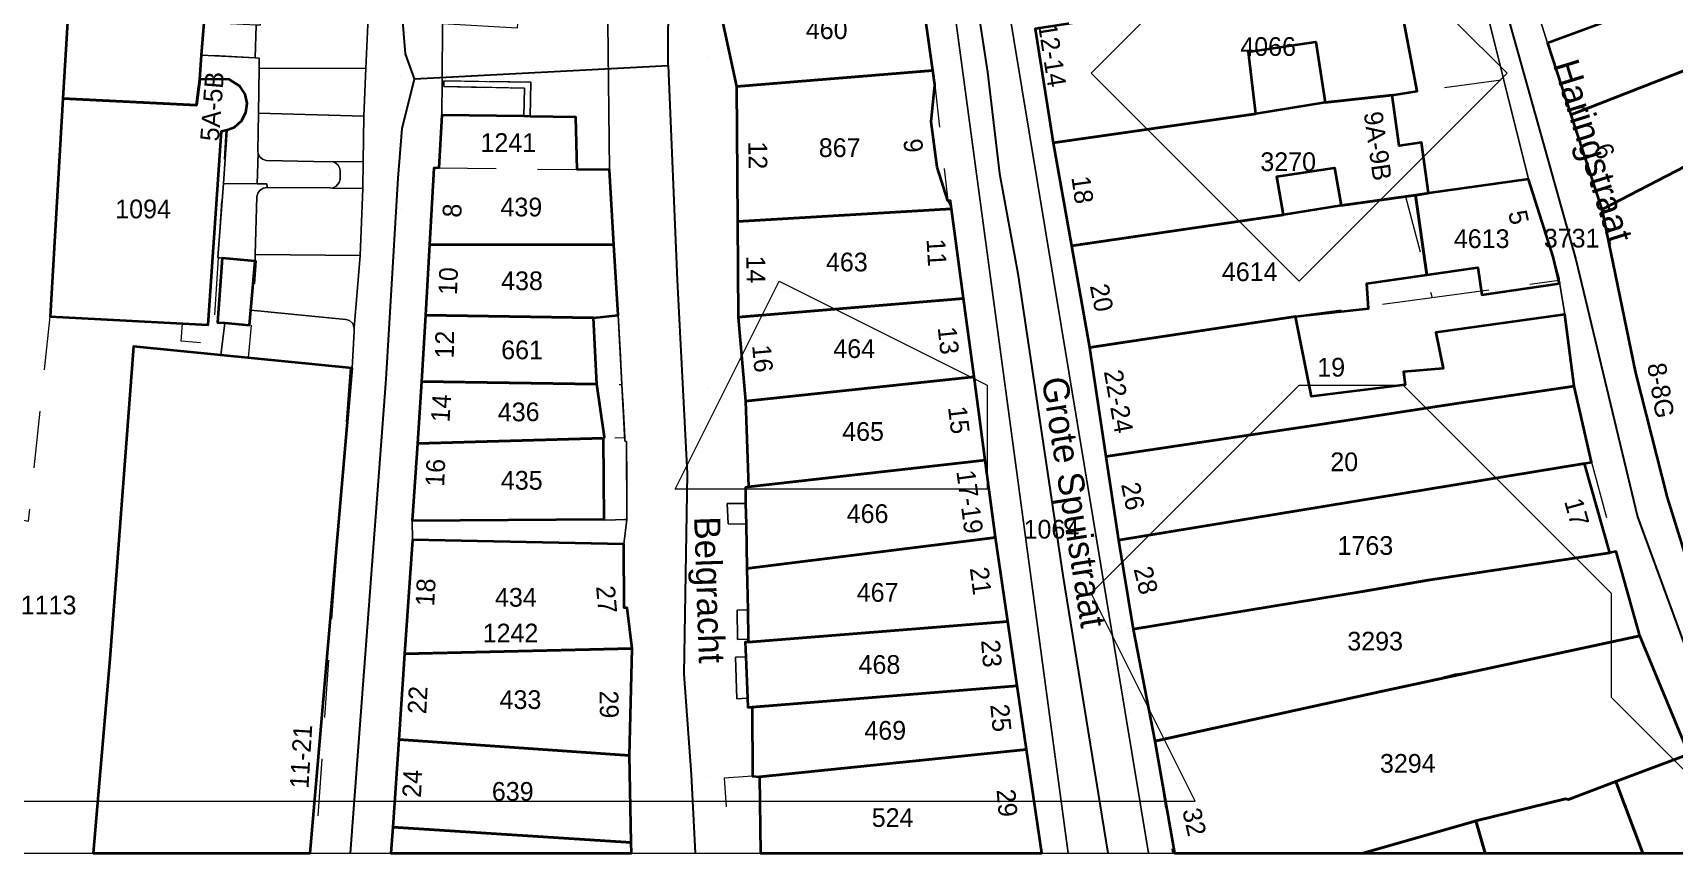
# Model space of a CAD drawing. Header units: metres. Extents: x 0 to 105485, y 0 to 425721.
# Drawn here: x 105071.6 to 105150.5, y 425150 to 425189.4 of the extents above; entities that cross this region are included whole.
import ezdxf
from ezdxf.enums import TextEntityAlignment as Align

# ---------------------------------------------------------------- set-up
doc = ezdxf.new("R2010")
doc.units = ezdxf.units.M
doc.header["$MEASUREMENT"] = 0
doc.linetypes.add('IE-TERREINAFSCHEIDING_KUNSTMATIG-SO', pattern=[11, 4, -1, 4, -2])
doc.linetypes.add('KG-PERCEEL-SO', pattern=[19, 5.5, -4, 5.5, -4])
for name, color, linetype, lineweight in [('B-XX-GR-BEPLANTING_CULTUUR_VASTE PLANTENVAK-G', 90, 'Continuous', 18), ('B-XX-IE-MEUBILAIR-G', 7, 'Continuous', 18), ('B-XX-IE-MEUBILAIR_WEGMEUBILAIR_AFVALBAK-G', 7, 'Continuous', 18), ('B-XX-IE-TERREINAFSCHEIDING_KUNSTMATIG_MUUR-G', 90, 'IE-TERREINAFSCHEIDING_KUNSTMATIG-SO', 18), ('B-XX-KG-GRENS_PERCEEL-G', 150, 'KG-PERCEEL-SO', 18), ('B-XX-KG-GRENS_PERCEEL-T', 150, 'KG-PERCEEL-SO', 18), ('B-XX-OG-BEBOUWING-G', 7, 'Continuous', 35), ('B-XX-OG-BEBOUWING_HUISNUMMER-T', 7, 'Continuous', 18), ('B-XX-OG-BEBOUWING_STRAATNAAM-T', 7, 'Continuous', 18), ('B-XX-OG-BEBOUWING_TRAP-G', 7, 'Continuous', 18), ('B-XX-OG-GRENS-G', 7, 'Continuous', 18), ('B-XX-OG-TERREIN_ERF-G', 7, 'Continuous', 18), ('B-XX-VH-OPENVERHARDING-G', 90, 'Continuous', 18), ('B-XX-VH-OPENVERHARDING_BETONSTRAATSTEEN-G', 90, 'Continuous', 18), ('B-XX-VH-OPENVERHARDING_TEGEL-G', 90, 'Continuous', 18)]:
    doc.layers.add(name, color=color, linetype=linetype, lineweight=lineweight)
doc.layers.add('GIS-WEGVAKKEN', color=2, linetype='Continuous')

msp = doc.modelspace()

# ---------------------------------------------------------------- linework, layer by layer
at = {"layer": 'B-XX-GR-BEPLANTING_CULTUUR_VASTE PLANTENVAK-G', "ltscale": 0.5}
msp.add_lwpolyline([(105082.388, 425181.579), (105082.43, 425181.738), (105082.525, 425181.873), (105082.685, 425181.979), (105082.891, 425182.013), (105082.863, 425182.183), (105082.408, 425182.187), (105080.779, 425182.202), (105080.518, 425178.638), (105080.726, 425178.618), (105082.304, 425178.47), (105082.312, 425178.781)], close=True, dxfattribs=at)
at = {"layer": 'B-XX-IE-MEUBILAIR-G', "color": 0, "true_color": 0x604a38}
for points in [[(105104.033, 425188.255, 0.5730547171131081), (105104.033, 425188.255, 2.073054717113108)], [(105117.281, 425188.265, 2.129266755531477), (105117.281, 425188.265, 3.629266755531477)], [(105089.314, 425187.387, 1.752920135293355), (105089.314, 425187.387, 3.252920135293355)], [(105145.255, 425187.241, 1.793303922863108), (105145.255, 425187.241, 3.293303922863108)], [(105102.121, 425186.623, 0.5589585889647924), (105102.121, 425186.623, 2.058958588964793)], [(105142.532, 425186.37, 1.76378765637853), (105142.532, 425186.37, 3.26378765637853)], [(105085.836, 425182.577, 1.723344803398703), (105085.836, 425182.577, 4.723344803398703)], [(105089.342, 425180.957, 1.627576909945759), (105089.342, 425180.957, 3.127576909945759)], [(105145.34, 425179.857, 1.640467366583658), (105145.34, 425179.857, 3.140467366583658)], [(105088.853, 425172.324, 1.467883741335096), (105088.853, 425172.324, 2.967883741335096)], [(105104.04, 425172.392, 0.5140480117066599), (105104.04, 425172.392, 2.01404801170666)], [(105089.549, 425167.785, 1.452149987220764), (105089.549, 425167.785, 2.952149987220764)], [(105121.511, 425165.184, 1.760288578585683), (105121.511, 425165.184, 3.260288578585683)], [(105120.813, 425163.702, 1.758862535202888), (105120.813, 425163.702, 3.258862535202888)], [(105124.353, 425156.764, 1.686917294406287), (105124.353, 425156.764, 3.186917294406287)], [(105104.164, 425153.643, 0.5216009530989776), (105104.164, 425153.643, 2.021600953098978)], [(105087.173, 425150.48, 1.194888829064843), (105087.173, 425150.48, 2.694888829064843)], [(105122.835, 425150.049, 1.68116403368089), (105122.835, 425150.049, 3.18116403368089)]]:
    msp.add_polyline3d(points, dxfattribs=at)
at = {"layer": 'B-XX-IE-MEUBILAIR_WEGMEUBILAIR_AFVALBAK-G', "color": 0, "true_color": 0x604a38}
msp.add_polyline3d([(105124.238, 425160.876, 1.746121957725937), (105124.238, 425160.876, 3.246121957725936)], dxfattribs=at)
at = {"layer": 'B-XX-IE-TERREINAFSCHEIDING_KUNSTMATIG_MUUR-G', "ltscale": 0.5, "flags": 128}
for points in [[(105082.303, 425188.243), (105079.735, 425188.38)], [(105095.216, 425185.433), (105095.258, 425186.783), (105091.373, 425186.868), (105091.378, 425187.138), (105095.554, 425187.08), (105095.522, 425185.429)], [(105099.76, 425175.877), (105100.083, 425169.818), (105100.158, 425169.804), (105100.177, 425166.047), (105099.082, 425166.016), (105099.091, 425166.064)]]:
    msp.add_lwpolyline(points, dxfattribs=at)
at = {"layer": 'B-XX-IE-TERREINAFSCHEIDING_KUNSTMATIG_MUUR-G', "ltscale": 0.5}
msp.add_lwpolyline([(105095.216, 425185.433), (105095.522, 425185.429), (105095.554, 425187.08), (105091.378, 425187.138), (105091.373, 425186.868), (105095.258, 425186.783)], close=True, dxfattribs=at)
at = {"layer": 'B-XX-IE-TERREINAFSCHEIDING_KUNSTMATIG_MUUR-G', "color": 0, "ltscale": 0.5, "true_color": 0x8c7868}
for points in [[(105082.303, 425188.243, 1.927449943751053), (105079.735, 425188.38, 1.805099964141846)], [(105095.216, 425185.433, 0.9563999772071838), (105095.258, 425186.783, 1.010612899380902), (105093.3155, 425186.8255, 1.500549347699658), (105091.373, 425186.868, 1.650344148201395), (105091.378, 425187.138, 1.657511835511384), (105093.466, 425187.109, 1.393174930192439), (105095.554, 425187.08, 1.009899055789151), (105095.522, 425185.429, 0.8732978986266107)], [(105099.76, 425175.877, 0.5771896863354796), (105099.8676666667, 425173.8573333333, 0.5830476149490315), (105099.9753333333, 425171.8376666667, 0.5802700494258941), (105100.083, 425169.818, 0.5962500274181366), (105100.158, 425169.804, 0.5962500274181366), (105100.1675, 425167.9255, 0.5909500122070312), (105100.177, 425166.047, 0.5909500122070312), (105099.082, 425166.016, 0.6028289151968785), (105099.091, 425166.064, 0.6016424429120418)]]:
    msp.add_polyline3d(points, dxfattribs=at)
at = {"layer": 'B-XX-KG-GRENS_PERCEEL-G', "ltscale": 0.5, "flags": 128}
for points in [[(105131.862, 425227.492), (105136.181, 425214.443), (105141.718, 425197.663), (105144.438, 425188.945), (105145.559, 425185.508)], [(105079.642, 425187.202), (105080.434, 425197.256)], [(105114.207, 425192.401), (105114.879, 425187.643)], [(105140.836, 425193.106), (105141.131, 425192.011), (105142.327, 425187.196)], [(105073.065, 425186.283), (105073.082, 425186.574), (105073.368, 425191.485)], [(105104.478, 425191.416), (105105.451, 425186.941), (105105.451, 425186.862)], [(105119.801, 425189.644), (105120.64, 425184.335), (105120.672, 425184.153)], [(105145.559, 425185.508), (105154.681, 425189.062), (105154.829, 425188.971), (105156.053, 425189.407), (105156.98, 425189.816), (105157.368, 425189.961)], [(105073.065, 425186.283), (105079.493, 425185.966), (105079.642, 425187.202)], [(105079.642, 425187.202), (105081.041, 425187.219)], [(105080.92, 425184.754), (105081.206, 425184.854), (105081.46, 425185.018), (105081.669, 425185.237), (105081.82, 425185.499), (105081.906, 425185.79), (105081.92, 425186.092), (105081.864, 425186.389), (105081.739, 425186.665), (105081.553, 425186.904), (105081.316, 425187.092), (105081.041, 425187.219)], [(105105.451, 425186.862), (105114.879, 425187.643)], [(105105.451, 425186.862), (105105.497, 425180.375)], [(105114.879, 425187.643), (105114.977, 425186.946), (105115.612, 425181.373)], [(105120.672, 425184.153), (105130.416, 425185.557), (105133.755, 425186.093), (105136.973, 425186.452), (105138.166, 425186.649), (105142.327, 425187.196)], [(105142.327, 425187.196), (105143.517, 425182.404)], [(105072.454, 425175.804), (105073.065, 425186.283)], [(105091.136, 425182.949), (105091.288, 425185.489), (105097.727, 425185.397), (105097.78, 425182.878)], [(105145.559, 425185.508), (105147.045, 425180.95)], [(105080.531, 425178.63), (105080.92, 425184.754)], [(105120.672, 425184.153), (105121.547, 425179.207)], [(105147.045, 425180.95), (105153.297, 425184.192), (105155.486, 425179.231), (105156.003, 425179.569)], [(105090.687, 425179.274), (105090.901, 425182.942)], [(105090.901, 425182.942), (105091.136, 425182.949)], [(105091.136, 425182.949), (105097.78, 425182.878)], [(105097.78, 425182.878), (105099.344, 425182.861), (105099.453, 425180.886), (105099.543, 425179.253)], [(105138.089, 425181.644), (105138.717, 425181.732), (105143.517, 425182.404)], [(105143.517, 425182.404), (105144.704, 425178.672)], [(105115.612, 425181.373), (105115.785, 425180.985)], [(105121.547, 425179.207), (105131.742, 425180.693), (105134.515, 425181.145), (105137.615, 425181.578)], [(105137.615, 425181.578), (105138.089, 425181.644)], [(105137.615, 425181.578), (105138.886, 425176.72)], [(105105.497, 425180.375), (105115.785, 425180.985)], [(105115.785, 425180.985), (105116.381, 425176.666)], [(105147.045, 425180.95), (105148.673, 425173.099), (105150.197, 425167.102), (105151.036, 425164.355), (105151.191, 425163.909)], [(105105.497, 425180.375), (105105.529, 425175.777)], [(105090.489, 425175.875), (105090.687, 425179.274)], [(105090.687, 425179.274), (105099.543, 425179.253)], [(105099.543, 425179.253), (105099.76, 425175.877)], [(105121.547, 425179.207), (105122.397, 425174.406), (105122.411, 425174.314)], [(105080.531, 425178.63), (105080.268, 425174.487), (105078.751, 425174.614), (105078.811, 425175.473)], [(105080.531, 425178.63), (105080.726, 425178.618)], [(105080.726, 425178.618), (105082.362, 425178.484), (105082.126, 425175.39)], [(105144.704, 425178.672), (105144.992, 425177.627), (105145.004, 425177.554)], [(105138.886, 425176.72), (105145.004, 425177.554)], [(105145.004, 425177.554), (105145.274, 425175.898), (105145.713, 425172.451)], [(105105.529, 425175.777), (105116.381, 425176.666)], [(105116.381, 425176.666), (105116.876, 425172.907)], [(105122.411, 425174.314), (105132.323, 425175.805), (105132.592, 425175.863), (105138.886, 425176.72)], [(105090.303, 425172.688), (105090.489, 425175.875)], [(105090.489, 425175.875), (105098.577, 425175.75), (105099.76, 425175.877)], [(105099.76, 425175.877), (105099.938, 425172.529)], [(105041.339, 425171.974), (105046.243, 425170.977), (105058.011, 425168.639), (105071.414, 425165.959), (105072.454, 425175.804)], [(105072.454, 425175.804), (105078.811, 425175.473)], [(105081.984, 425173.814), (105082.126, 425175.39)], [(105105.529, 425175.777), (105105.616, 425174.791), (105105.884, 425171.738)], [(105122.411, 425174.314), (105123.212, 425169.073)], [(105081.984, 425173.814), (105086.871, 425173.324), (105085.889, 425159.995), (105085.1888124823, 425150)], [(105090.107, 425169.705), (105090.197, 425171.073), (105090.303, 425172.688)], [(105090.303, 425172.688), (105098.74, 425172.549), (105099.938, 425172.529)], [(105105.884, 425171.738), (105116.876, 425172.907)], [(105116.876, 425172.907), (105117.408, 425168.901)], [(105099.938, 425172.529), (105100.009, 425171.211), (105100.074, 425169.986)], [(105123.212, 425169.073), (105129.026, 425169.97), (105137.343, 425171.176), (105140.056, 425171.628), (105145.713, 425172.451)], [(105145.713, 425172.451), (105146.551, 425168.801)], [(105105.884, 425171.738), (105106.022, 425167.615)], [(105099.091, 425166.064), (105095.075, 425166.033), (105089.862, 425165.993), (105090.107, 425169.705)], [(105090.107, 425169.705), (105100.074, 425169.986)], [(105100.083, 425169.818), (105100.158, 425169.804), (105100.177, 425166.047), (105099.082, 425166.016)], [(105100.074, 425169.986), (105100.083, 425169.818)], [(105106.022, 425167.615), (105117.408, 425168.901)], [(105117.408, 425168.901), (105117.901, 425165.178)], [(105123.212, 425169.073), (105123.817, 425165.055)], [(105123.817, 425165.055), (105146.223, 425168.745), (105146.551, 425168.801)], [(105146.551, 425168.801), (105147.733, 425164.504)], [(105106.022, 425167.615), (105105.873, 425167.587), (105105.947, 425163.695)], [(105099.082, 425166.016), (105099.091, 425166.064)], [(105089.492, 425159.591), (105089.869, 425165.061), (105095.315, 425164.954), (105100.026, 425164.862), (105100.055, 425161.804), (105100.188, 425161.799), (105100.435, 425159.835)], [(105105.947, 425163.695), (105117.901, 425165.178)], [(105117.901, 425165.178), (105118.491, 425161.144)], [(105123.817, 425165.055), (105123.972, 425164.031), (105124.51, 425160.77)], [(105124.51, 425160.77), (105135.54, 425162.588), (105138.7, 425163.126), (105147.435, 425164.447), (105147.733, 425164.504)], [(105147.733, 425164.504), (105148.875, 425160.451)], [(105105.947, 425163.695), (105106.015, 425160.143)], [(105106.015, 425160.143), (105118.491, 425161.144)], [(105118.491, 425161.144), (105118.944, 425158.047)], [(105106.015, 425160.143), (105105.866, 425160.144), (105105.987, 425157.017), (105106.195, 425157.015)], [(105124.51, 425160.77), (105124.621, 425160.096), (105125.552, 425155.386)], [(105140, 425158.619), (105141.669, 425158.872), (105148.875, 425160.451)], [(105148.875, 425160.451), (105151.237, 425154.765)], [(105089.208, 425155.467), (105089.323, 425157.137), (105089.492, 425159.591)], [(105089.492, 425159.591), (105100.435, 425159.835)], [(105100.308, 425154.695), (105100.314, 425154.925), (105100.435, 425159.835)], [(105125.552, 425155.386), (105136.509, 425157.786), (105139.642, 425158.533)], [(105139.642, 425158.533), (105140, 425158.619)], [(105106.195, 425157.015), (105118.944, 425158.047)], [(105118.944, 425158.047), (105119.391, 425154.991)], [(105106.195, 425157.015), (105106.225, 425153.71)], [(105089.208, 425155.467), (105088.918, 425151.246)], [(105089.208, 425155.467), (105100.308, 425154.695)], [(105125.552, 425155.386), (105125.647, 425154.906)], [(105100.308, 425154.695), (105100.384, 425150.514)], [(105106.225, 425153.71), (105106.553, 425153.678), (105119.391, 425154.991)], [(105119.391, 425154.991), (105120.1214820822, 425150)], [(105125.647, 425154.906), (105126.4059429274, 425150)], [(105147.72, 425153.44), (105151.237, 425154.765)], [(105106.225, 425153.71), (105104.855, 425153.604), (105104.961, 425152.114), (105106.575, 425152.218), (105106.6081913888, 425150)], [(105140.997, 425151.552), (105145.305, 425152.617), (105145.453, 425152.586), (105147.72, 425153.44)], [(105147.72, 425153.44), (105149.0019428452, 425150)], [(105135.5775985081, 425150), (105140.997, 425151.552)], [(105140.997, 425151.552), (105141.4327364432, 425150)], [(105088.8320392247, 425150), (105088.918, 425151.246)], [(105088.918, 425151.246), (105100.384, 425150.514)], [(105100.384, 425150.514), (105100.3931377778, 425150)]]:
    msp.add_lwpolyline(points, dxfattribs=at)
at = {"layer": 'B-XX-OG-BEBOUWING-G', "ltscale": 0.5}
for points in [[(105141.718, 425197.663), (105147.451, 425199.606), (105150.323, 425191.125), (105144.438, 425188.945), (105145.558, 425185.508), (105154.681, 425189.062), (105154.829, 425188.971), (105156.053, 425189.407), (105156.98, 425189.816), (105157.368, 425189.961), (105150.726, 425205.636), (105149.226, 425204.949), (105147.127, 425210.029), (105145.292, 425214.54), (105139.088, 425229.898), (105131.862, 425227.492)], [(105080.932, 425205.023), (105081.431, 425214.218), (105081.714, 425220.172), (105075.526, 425220.672), (105074.118, 425198.772), (105073.944, 425195.946), (105073.762, 425195.975), (105073.368, 425191.485), (105073.294, 425190.239), (105073.064, 425186.283), (105079.493, 425185.966), (105079.642, 425187.202), (105079.735, 425188.38), (105079.859, 425189.939), (105080.438, 425197.256), (105080.45, 425197.41), (105080.648, 425199.905)], [(105141.131, 425192.011), (105140.836, 425193.106), (105131.427, 425191.481), (105130.831, 425194.816), (105128.608, 425194.419), (105129.202, 425191.094), (105119.802, 425189.644), (105120.672, 425184.153), (105130.416, 425185.557), (105130.055, 425188.538), (105133.305, 425189.015), (105133.755, 425186.093), (105136.973, 425186.452), (105138.166, 425186.649), (105137.285, 425191.301)], [(105114.207, 425192.401), (105104.478, 425191.416), (105105.452, 425186.862), (105114.879, 425187.643)], [(105156.003, 425179.569), (105158.361, 425181.11), (105158.99, 425181.611), (105154.829, 425188.971), (105154.681, 425189.062), (105145.558, 425185.508), (105147.044, 425180.95), (105153.297, 425184.192), (105155.486, 425179.231)], [(105080.967, 425184.776), (105081.319, 425184.916), (105081.654, 425185.217), (105081.864, 425185.616), (105081.922, 425186.063), (105081.822, 425186.502), (105081.576, 425186.88), (105081.041, 425187.219), (105079.642, 425187.202), (105079.493, 425185.966), (105073.064, 425186.283), (105072.454, 425175.804), (105080.042, 425175.409), (105080.691, 425184.721)], [(105114.977, 425186.946), (105114.879, 425187.643), (105105.452, 425186.862), (105105.497, 425180.375), (105115.783, 425180.985), (105115.731, 425181.372), (105115.612, 425181.373), (105115.091, 425182.985), (105114.812, 425185.161)], [(105133.755, 425186.093), (105130.416, 425185.557), (105120.672, 425184.153), (105121.546, 425179.207), (105131.742, 425180.693), (105131.431, 425182.542), (105134.203, 425182.963), (105134.515, 425181.145), (105138.089, 425181.644), (105138.717, 425181.732), (105138.382, 425184.176), (105137.309, 425184.007), (105136.973, 425186.452)], [(105095.216, 425185.433), (105091.288, 425185.489), (105091.136, 425182.949), (105090.901, 425182.942), (105090.687, 425179.274), (105099.543, 425179.253), (105099.344, 425182.861), (105097.78, 425182.878), (105097.727, 425185.397), (105095.522, 425185.429)], [(105156.003, 425179.569), (105155.486, 425179.231), (105153.297, 425184.192), (105147.044, 425180.95), (105148.673, 425173.099), (105150.197, 425167.102), (105151.191, 425163.909), (105159.458, 425167.346), (105157.639, 425173.674)], [(105144.704, 425178.672), (105143.517, 425182.404), (105138.717, 425181.732), (105138.089, 425181.644), (105138.633, 425177.81), (105141.091, 425178.159), (105141.276, 425176.853), (105145.013, 425177.39)], [(105138.089, 425181.644), (105134.515, 425181.145), (105131.742, 425180.693), (105121.546, 425179.207), (105122.411, 425174.314), (105132.323, 425175.805), (105132.595, 425175.835), (105135.827, 425176.197), (105135.758, 425177.401), (105138.633, 425177.81)], [(105115.783, 425180.985), (105105.497, 425180.375), (105105.529, 425175.777), (105116.362, 425176.665)], [(105099.543, 425179.253), (105090.687, 425179.274), (105090.489, 425175.875), (105098.577, 425175.75), (105099.76, 425175.877)], [(105082.304, 425178.47), (105080.726, 425178.618), (105080.49, 425175.524), (105080.849, 425175.495), (105082.04, 425175.385), (105082.102, 425176.105)], [(105116.362, 425176.665), (105105.529, 425175.777), (105105.883, 425171.738), (105116.866, 425172.906)], [(105098.577, 425175.75), (105090.489, 425175.875), (105090.303, 425172.688), (105098.74, 425172.549)], [(105132.323, 425175.805), (105122.411, 425174.314), (105123.207, 425169.079), (105133.291, 425170.588), (105140.056, 425171.628), (105145.715, 425172.451), (105145.274, 425175.898), (105139.074, 425175.031), (105139.416, 425173.301), (105137.509, 425173.139), (105137.593, 425172.513), (105133.093, 425171.958)], [(105084.9465233762, 425150), (105086.963, 425173.323), (105080.66, 425173.947), (105076.461, 425174.369), (105075.314, 425159.345), (105074.524546704, 425150)], [(105098.74, 425172.549), (105090.303, 425172.688), (105090.107, 425169.705), (105099.055, 425169.958), (105099.095, 425169.999)], [(105116.866, 425172.906), (105105.883, 425171.738), (105106.022, 425167.615), (105117.403, 425168.9)], [(105145.715, 425172.451), (105140.056, 425171.628), (105133.291, 425170.588), (105123.207, 425169.079), (105123.818, 425165.055), (105146.223, 425168.745), (105146.551, 425168.801)], [(105090.107, 425169.705), (105089.862, 425165.993), (105099.091, 425166.064), (105099.055, 425169.958)], [(105105.888, 425166.811), (105105.907, 425165.828), (105105.948, 425163.695), (105117.901, 425165.178), (105117.403, 425168.9), (105106.022, 425167.615), (105105.873, 425167.587)], [(105147.435, 425164.447), (105146.223, 425168.745), (105123.818, 425165.055), (105124.51, 425160.77), (105135.54, 425162.588), (105138.7, 425163.126)], [(105100.435, 425159.835), (105100.188, 425161.799), (105100.055, 425161.804), (105100.026, 425164.862), (105089.869, 425165.061), (105089.492, 425159.591)], [(105117.901, 425165.178), (105105.948, 425163.695), (105105.986, 425161.694), (105106.012, 425160.293), (105106.015, 425160.143), (105118.491, 425161.144)], [(105125.552, 425155.386), (105136.509, 425157.786), (105148.877, 425160.452), (105147.733, 425164.504), (105147.435, 425164.447), (105138.7, 425163.126), (105135.54, 425162.588), (105124.51, 425160.77)], [(105118.491, 425161.144), (105106.015, 425160.143), (105105.866, 425160.144), (105105.893, 425159.445), (105105.97, 425157.447), (105105.987, 425157.017), (105106.195, 425157.015), (105118.944, 425158.047)], [(105147.72, 425153.44), (105151.236, 425154.765), (105148.877, 425160.452), (105136.509, 425157.786), (105125.552, 425155.386), (105126.4998696768, 425150), (105135.573169627, 425150), (105140.889, 425151.525), (105140.997, 425151.552), (105145.305, 425152.617), (105145.453, 425152.586)], [(105100.435, 425159.835), (105089.492, 425159.591), (105089.208, 425155.467), (105100.308, 425154.695)], [(105118.944, 425158.047), (105106.195, 425157.015), (105106.225, 425153.71), (105106.553, 425153.678), (105119.391, 425154.991)], [(105100.308, 425154.695), (105089.208, 425155.467), (105088.918, 425151.246), (105100.384, 425150.514)], [(105120.1214820822, 425150), (105119.391, 425154.991), (105106.553, 425153.678), (105106.6088436136, 425150)], [(105153.1623301299, 425150), (105151.236, 425154.765), (105147.72, 425153.44), (105149.0134746563, 425150)], [(105149.0134746563, 425150), (105147.72, 425153.44), (105145.453, 425152.586), (105145.305, 425152.617), (105140.997, 425151.552), (105141.4327364432, 425150)], [(105141.4327364432, 425150), (105140.997, 425151.552), (105140.889, 425151.525), (105135.573169627, 425150)], [(105100.3932412381, 425150), (105100.384, 425150.514), (105088.918, 425151.246), (105088.8320392247, 425150)]]:
    msp.add_lwpolyline(points, close=True, dxfattribs=at)
at = {"layer": 'B-XX-OG-BEBOUWING_TRAP-G', "ltscale": 0.5}
msp.add_lwpolyline([(105105.888, 425166.811), (105105.003, 425166.82), (105105.054, 425165.838), (105105.907, 425165.828)], close=True, dxfattribs=at)
at = {"layer": 'B-XX-OG-GRENS-G'}
for points in [[(105132.5, 425197.5, 2.627791166305542), (105137.5, 425192.5, 1.840044498443604), (105142.5, 425187.5, 1.758120894432068), (105132.5, 425177.5, 1.795074939727783), (105122.5, 425187.5, 2.134500026702881)], [(105107.5, 425177.5, 0.6565999984741211), (105117.5, 425172.5, 1.845821857452393), (105117.5, 425167.5, 1.790583968162537), (105102.5, 425167.5, 0.5618470907211304)]]:
    msp.add_polyline3d(points, close=True, dxfattribs=at)
msp.add_polyline3d([(105067.5, 425152.5, 1.724731802940369), (105072.5, 425152.5, 1.740750432014465), (105082.5, 425152.5, 1.251160502433777), (105087.5, 425152.5, 1.233712673187256), (105097.5, 425152.5, 0.5790448784828186), (105102.5, 425152.5, 0.5431373715400696), (105107.5, 425152.5, 0.7146678566932678), (105117.5, 425152.5, 1.658296465873718), (105122.5, 425152.5, 1.680875182151794), (105127.5, 425152.5, 1.859958171844482), (105122.5, 425162.5, 1.724213123321533), (105132.5, 425172.5, 1.779812574386597), (105137.5, 425172.5, 1.784731268882751), (105147.5, 425162.5, 1.300117373466492), (105147.5, 425157.5, 1.244964599609375), (105152.5, 425152.5, 1.226527810096741)], dxfattribs=at)
at = {"layer": 'B-XX-OG-TERREIN_ERF-G', "ltscale": 0.5}
for points in [[(105147.451, 425199.606), (105141.718, 425197.663), (105144.438, 425188.945), (105150.323, 425191.125)], [(105141.131, 425192.011), (105137.285, 425191.301), (105138.166, 425186.649), (105136.973, 425186.452), (105137.309, 425184.007), (105138.382, 425184.176), (105138.717, 425181.732), (105143.517, 425182.404)], [(105133.305, 425189.015), (105130.055, 425188.538), (105130.416, 425185.557), (105133.755, 425186.093)], [(105134.203, 425182.963), (105131.431, 425182.542), (105131.742, 425180.693), (105134.515, 425181.145)], [(105145.274, 425175.898), (105145.004, 425177.554), (105144.704, 425178.672), (105145.013, 425177.39), (105141.276, 425176.853), (105141.091, 425178.159), (105138.633, 425177.81), (105135.758, 425177.401), (105135.827, 425176.197), (105132.595, 425175.835), (105132.323, 425175.805), (105133.093, 425171.958), (105137.593, 425172.513), (105137.509, 425173.139), (105139.416, 425173.301), (105139.074, 425175.031)], [(105099.76, 425175.877), (105098.577, 425175.75), (105098.74, 425172.549), (105099.095, 425169.999), (105099.055, 425169.958), (105099.091, 425166.064), (105099.082, 425166.016), (105100.177, 425166.047), (105100.158, 425169.804), (105100.083, 425169.818)]]:
    msp.add_lwpolyline(points, close=True, dxfattribs=at)
msp.add_lwpolyline([(105067.623774867, 425150), (105074.524546704, 425150), (105075.314, 425159.345), (105076.461, 425174.369), (105080.66, 425173.947), (105080.849, 425175.495), (105080.49, 425175.524), (105080.726, 425178.618), (105080.518, 425178.638), (105080.779, 425182.202), (105080.967, 425184.776), (105080.691, 425184.721), (105080.042, 425175.409), (105072.454, 425175.804), (105073.064, 425186.283), (105073.294, 425190.239), (105073.368, 425191.485), (105073.762, 425195.975), (105063.807, 425197.584)], dxfattribs=at)
at = {"layer": 'B-XX-VH-OPENVERHARDING-G', "ltscale": 0.5}
for points in [[(105114.363, 425222.898), (105111.199, 425222.324), (105115.666, 425192.431), (105121.4010043539, 425150), (105125.2613514901, 425150), (105118.401, 425191.469), (105116.578, 425202.717)], [(105087.738, 425190.207), (105082.57, 425190.301), (105082.553, 425189.809), (105082.356, 425189.82), (105082.303, 425188.243), (105082.504, 425188.221), (105082.497, 425187.747), (105087.634, 425187.732)], [(105099.258, 425189.947), (105095.897, 425190.102), (105094.943, 425190.146), (105094.909, 425189.668), (105091.321, 425189.873), (105091.301, 425187.202), (105091.288, 425185.489), (105095.216, 425185.433), (105095.258, 425186.783), (105091.373, 425186.868), (105091.378, 425187.138), (105095.554, 425187.08), (105095.522, 425185.429), (105097.727, 425185.397), (105097.78, 425182.878), (105099.344, 425182.861)], [(105087.634, 425187.732), (105082.497, 425187.747), (105082.465, 425185.577), (105087.538, 425185.438)], [(105087.538, 425185.438), (105082.465, 425185.577), (105082.439, 425183.764), (105082.455, 425183.666), (105082.464, 425183.608), (105082.527, 425183.491), (105082.666, 425183.369), (105082.843, 425183.315), (105085.898, 425183.249), (105086.025, 425183.254), (105087.501, 425183.243)], [(105086.025, 425183.254), (105085.898, 425183.249), (105082.843, 425183.315), (105082.666, 425183.369), (105082.527, 425183.491), (105082.464, 425183.608), (105082.455, 425183.666), (105082.408, 425182.187), (105082.863, 425182.183), (105082.891, 425182.013), (105085.89, 425181.994), (105086.029, 425181.975), (105086.203, 425182.078), (105086.344, 425182.25), (105086.39, 425182.41), (105086.401, 425182.796), (105086.378, 425182.931), (105086.3, 425183.076), (105086.178, 425183.186)], [(105087.501, 425183.243), (105086.025, 425183.254), (105086.178, 425183.186), (105086.3, 425183.076), (105086.378, 425182.931), (105086.401, 425182.796), (105086.39, 425182.41), (105086.344, 425182.25), (105086.203, 425182.078), (105086.029, 425181.975), (105087.48, 425181.954)], [(105087.48, 425181.954), (105086.029, 425181.975), (105085.89, 425181.994), (105082.891, 425182.013), (105082.685, 425181.979), (105082.525, 425181.873), (105082.43, 425181.738), (105082.388, 425181.579), (105082.312, 425178.781), (105087.349, 425178.739)], [(105087.349, 425178.739), (105082.312, 425178.781), (105082.304, 425178.47), (105082.102, 425176.105), (105086.67, 425175.667), (105086.846, 425175.612), (105086.999, 425175.467), (105087.065, 425175.254)], [(105087.065, 425175.254), (105086.999, 425175.467), (105086.846, 425175.612), (105086.67, 425175.667), (105082.102, 425176.105), (105082.04, 425175.385), (105080.849, 425175.495), (105080.66, 425173.947), (105086.963, 425173.323), (105087.062, 425175.109)]]:
    msp.add_lwpolyline(points, close=True, dxfattribs=at)
for points in [[(105151.191, 425163.909), (105150.197, 425167.102), (105148.673, 425173.099), (105147.044, 425180.95), (105145.558, 425185.508), (105144.438, 425188.945), (105141.718, 425197.663)], [(105114.207, 425192.401), (105114.879, 425187.643), (105114.977, 425186.946), (105114.812, 425185.161), (105115.091, 425182.985), (105115.612, 425181.373), (105115.731, 425181.372), (105115.783, 425180.985), (105116.362, 425176.665), (105116.866, 425172.906), (105117.403, 425168.9), (105117.901, 425165.178), (105118.491, 425161.144), (105118.944, 425158.047), (105119.391, 425154.991), (105120.1214820822, 425150), (105121.4010043539, 425150), (105115.666, 425192.431)], [(105141.131, 425192.011), (105143.517, 425182.404), (105144.704, 425178.672), (105145.004, 425177.554), (105145.274, 425175.898), (105145.715, 425172.451), (105146.551, 425168.801), (105146.223, 425168.745), (105147.435, 425164.447), (105147.733, 425164.504), (105148.877, 425160.452), (105151.236, 425154.765)], [(105099.258, 425189.947), (105099.344, 425182.861), (105099.543, 425179.253), (105099.76, 425175.877), (105100.083, 425169.818), (105100.158, 425169.804), (105100.177, 425166.047), (105100.026, 425164.862), (105100.055, 425161.804), (105100.188, 425161.799), (105100.435, 425159.835), (105100.308, 425154.695), (105100.384, 425150.514), (105100.3932412381, 425150), (105106.6088436136, 425150), (105106.553, 425153.678), (105106.225, 425153.71), (105106.195, 425157.015), (105105.987, 425157.017), (105105.97, 425157.447), (105105.471, 425157.427), (105105.394, 425159.425), (105105.893, 425159.445), (105105.866, 425160.144), (105106.015, 425160.143), (105106.012, 425160.293), (105105.502, 425160.283), (105105.475, 425161.684), (105105.986, 425161.694), (105105.948, 425163.695), (105105.907, 425165.828), (105105.054, 425165.838), (105105.003, 425166.82), (105105.888, 425166.811), (105105.873, 425167.587), (105106.022, 425167.615), (105105.883, 425171.738), (105105.529, 425175.777), (105105.497, 425180.375), (105105.452, 425186.862), (105104.478, 425191.416)], [(105118.401, 425191.469), (105125.2613514901, 425150), (105126.4998696768, 425150), (105125.552, 425155.386), (105124.51, 425160.77), (105123.818, 425165.055), (105123.207, 425169.079), (105122.411, 425174.314), (105121.546, 425179.207), (105120.672, 425184.153), (105119.802, 425189.644)], [(105087.738, 425190.207), (105087.634, 425187.732), (105087.538, 425185.438), (105087.501, 425183.243), (105087.48, 425181.954), (105087.349, 425178.739), (105087.065, 425175.254), (105087.062, 425175.109), (105086.963, 425173.323), (105084.9465233762, 425150), (105088.8320392247, 425150), (105088.918, 425151.246), (105089.208, 425155.467), (105089.492, 425159.591), (105089.869, 425165.061), (105089.862, 425165.993), (105090.107, 425169.705), (105090.303, 425172.688), (105090.489, 425175.875), (105090.687, 425179.274), (105090.901, 425182.942), (105091.136, 425182.949), (105091.288, 425185.489), (105091.301, 425187.202), (105091.321, 425189.873)]]:
    msp.add_lwpolyline(points, dxfattribs=at)
at = {"layer": 'B-XX-VH-OPENVERHARDING_BETONSTRAATSTEEN-G', "ltscale": 0.5}
for points in [[(105082.356, 425189.82), (105079.859, 425189.939), (105079.735, 425188.38), (105082.303, 425188.243)], [(105100.177, 425166.047), (105099.082, 425166.016), (105099.091, 425166.064), (105089.862, 425165.993), (105089.869, 425165.061), (105100.026, 425164.862)], [(105105.986, 425161.694), (105105.475, 425161.684), (105105.502, 425160.283), (105106.012, 425160.293)]]:
    msp.add_lwpolyline(points, close=True, dxfattribs=at)
at = {"layer": 'B-XX-VH-OPENVERHARDING_TEGEL-G', "ltscale": 0.5}
for points in [[(105082.465, 425185.577), (105082.497, 425187.747), (105082.504, 425188.221), (105082.303, 425188.243), (105079.735, 425188.38), (105079.642, 425187.202), (105081.041, 425187.219), (105081.576, 425186.88), (105081.822, 425186.502), (105081.922, 425186.063), (105081.864, 425185.616), (105081.654, 425185.217), (105081.319, 425184.916), (105080.967, 425184.776), (105080.779, 425182.202), (105082.408, 425182.187), (105082.455, 425183.666), (105082.439, 425183.764)], [(105105.888, 425166.811), (105105.003, 425166.82), (105105.054, 425165.838), (105105.907, 425165.828)], [(105105.893, 425159.445), (105105.394, 425159.425), (105105.471, 425157.427), (105105.97, 425157.447)]]:
    msp.add_lwpolyline(points, close=True, dxfattribs=at)
at = {"layer": 'GIS-WEGVAKKEN'}
for points in [[(105130.239, 425231.4952000007), (105139.24, 425201.96), (105145.8, 425178.55), (105148.76, 425166.17), (105154.6895992934, 425150)], [(105112.1776000001, 425226.3942000009), (105114.21, 425211.81), (105115.68, 425200.65), (105116.25, 425197.26), (105116.78, 425192.39), (105117.51, 425187.55), (105118.09, 425182.69), (105118.98, 425177.87), (105121.13, 425163.35), (105123.3028275862, 425150)], [(105089.9714000002, 425187.2303999998), (105089.53, 425188.44), (105089.37, 425190.39), (105089.57, 425199.61), (105089.6658999994, 425223.7507999986)], [(105102.1567000002, 425187.8746000006), (105102.2223999985, 425203.0238999986)], [(105089.9714000002, 425187.2303999998), (105102.1567000002, 425187.8746000006)], [(105102.1567000002, 425187.8746000006), (105102.59, 425177.56), (105103.08, 425168.26), (105102.91, 425158.6), (105103.27, 425153.78), (105103.4660580913, 425150)], [(105086.8837706954, 425150), (105088.61, 425172.79), (105089.18, 425182.46), (105089.38, 425184.84), (105089.9714000002, 425187.2303999998)]]:
    msp.add_lwpolyline(points, dxfattribs=at)

# ---------------------------------------------------------------- texts
at = {"layer": 'B-XX-KG-GRENS_PERCEEL-T'}
for s, p in [('460', (105109.7850589542, 425189.5976848245)), ('4066', (105131.0058395681, 425188.7880992637)), ('1241', (105094.477546188, 425184.1717222073)), ('867', (105110.4081496976, 425183.9261781631)), ('3270', (105131.9705422805, 425183.2498253737)), ('1094', (105076.9190944359, 425180.978157174)), ('439', (105095.1047690823, 425181.070449659)), ('4613', (105141.2729618632, 425179.5498558339)), ('3731', (105145.5982989213, 425179.5740512064)), ('463', (105110.7524532931, 425178.4270047534)), ('4614', (105130.1209120007, 425177.9569014397)), ('438', (105095.1363566117, 425177.5244787252)), ('661', (105095.1389142793, 425174.2004286557)), ('464', (105111.1064833916, 425174.2611730395)), ('19', (105134.0388732751, 425173.3671396456)), ('465', (105111.531725181, 425170.2763005028)), ('20', (105134.6646297201, 425168.8192603594)), ('435', (105095.1247253216, 425167.9293807483)), ('466', (105111.7499690494, 425166.3274852499)), ('1064', (105120.5872464745, 425165.5777550404)), ('1763', (105135.6815518781, 425164.7947283564)), ('434', (105094.8411212632, 425162.303019023)), ('467', (105112.2319098447, 425162.5421559034)), ('1113', (105072.3745348218, 425161.9311747134)), ('1242', (105094.5829621774, 425160.5847140957)), ('3293', (105136.1520936799, 425160.1961845527)), ('468', (105112.3199808886, 425159.073202675)), ('433', (105095.0610189104, 425157.3851133976)), ('469', (105112.5989662561, 425155.9074598015)), ('3294', (105137.7204759399, 425154.3181574717)), ('639', (105094.6898241949, 425152.9701536712)), ('524', (105112.9529838763, 425151.7135691579))]:
    msp.add_text(s, height=0.9, dxfattribs=at).set_placement(p, align=Align.MIDDLE_CENTER)
msp.add_text('436', height=0.9, rotation=0.5, dxfattribs=at).set_placement((105094.9761601396, 425171.2185635212), align=Align.MIDDLE_CENTER)
at = {"layer": 'B-XX-OG-BEBOUWING_HUISNUMMER-T'}
for s, rotation, p in [('12-14', 279, (105120.629, 425188.376)), ('5A-5B', 85.59999847412111, (105080.237, 425185.909)), ('9A-9B', 278, (105136.279, 425184.004)), ('12', 270.4000015258789, (105106.475, 425183.556)), ('9', 275.5999984741211, (105113.95, 425184.024)), ('6', 293.1999969482422, (105147.173, 425183.768)), ('18', 278, (105122.085, 425181.901)), ('8', 87.50000000000001, (105091.775, 425180.902)), ('5', 282, (105143.052, 425180.577)), ('11', 273.1999969482422, (105115.071, 425178.878)), ('14', 270.4000015258789, (105106.379, 425178.067)), ('10', 87.6999969482422, (105091.586, 425177.508)), ('20', 281.5999984741211, (105123.004, 425176.714)), ('12', 89.4000015258789, (105091.413, 425174.454)), ('13', 275.8000030517578, (105115.637, 425174.654)), ('16', 275, (105106.707, 425173.787)), ('8-8G', 279.3000030517578, (105149.886, 425172.252)), ('22-24', 280.0999984741211, (105123.818, 425171.727)), ('14', 86.5, (105091.241, 425171.392)), ('15', 276.9000015258789, (105116.142, 425170.833)), ('16', 87.6999969482422, (105090.968, 425168.293)), ('17-19', 277.5999984741211, (105116.664, 425166.9)), ('26', 281.6999969482422, (105124.51, 425167.17)), ('17', 285.6999969482422, (105145.845, 425166.4)), ('21', 277.3000030517579, (105117.194, 425163.097)), ('28', 284, (105125.132, 425163.126)), ('18', 86.9000015258789, (105090.498, 425162.545)), ('27', 275.3000030517578, (105099.204, 425162.203)), ('23', 274.5999984741211, (105117.707, 425159.604)), ('22', 87, (105090.115, 425157.363)), ('29', 271.1999969482422, (105099.326, 425157.152)), ('25', 275.5, (105118.16, 425156.506)), ('11-21', 86.5, (105084.511, 425154.645)), ('24', 87, (105089.86, 425153.342)), ('29', 275, (105118.455, 425152.417)), ('32', 282.6999969482422, (105127.461, 425151.503))]:
    msp.add_text(s, height=0.9, rotation=rotation, dxfattribs=at).set_placement(p, align=Align.MIDDLE_CENTER)
at = {"layer": 'B-XX-OG-BEBOUWING_STRAATNAAM-T'}
for s, rotation, p in [('Haringstraat', 287.3000030517578, (105146.641, 425183.763)), ('Grote Spuistraat', 279, (105121.686, 425166.887)), ('Belgracht', 271.9000015258789, (105104.151, 425162.665))]:
    msp.add_text(s, height=1.25, rotation=rotation, dxfattribs=at).set_placement(p, align=Align.MIDDLE_CENTER)

doc.saveas('drawing.dxf')
